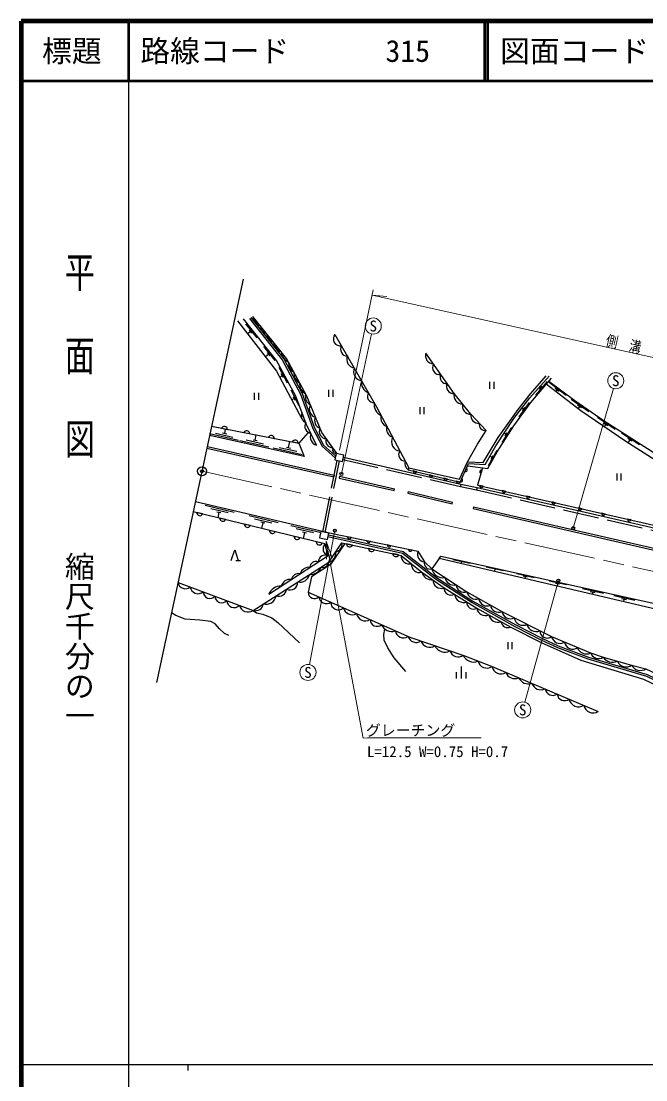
# Model space of a CAD drawing. Units: millimetres at full size, sheet at 1:1000; details may follow other scales. Extents: x 40000 to 680000, y 20000 to 380000.
# Drawn here: x 40000 to 144845, y 202409 to 380000 of the extents above; entities that cross this region are included whole.
import ezdxf
from ezdxf.enums import TextEntityAlignment as Align

# ---------------------------------------------------------------- set-up
doc = ezdxf.new("R2010")
doc.units = ezdxf.units.MM
doc.header["$LTSCALE"] = 1000
doc.header["$PDMODE"] = 32
doc.header["$PDSIZE"] = 500
doc.linetypes.add('CHAIN', pattern=[18.5, 12, -1.5, 3.5, -1.5])
doc.linetypes.add('DASHED', pattern=[7.5, 6, -1.5])
for name, color, linetype, lineweight in [('M-BGD', 7, 'Continuous', 25), ('M-BMK', 2, 'CHAIN', 13), ('M-BMK-OTRS', 5, 'Continuous', 25), ('M-BMK-SRVR', 3, 'Continuous', 25), ('M-STR-HTXT', 7, 'Continuous', 13), ('M-STR-STRC', 7, 'Continuous', 25), ('M-TTL', 2, 'Continuous', 140), ('M-TTL-BAND', 7, 'Continuous', 25), ('M-TTL-LINE', 7, 'Continuous', 50)]:
    doc.layers.add(name, color=color, linetype=linetype, lineweight=lineweight)
doc.layers.add('M-OTRS', color=6, linetype='Continuous')
doc.layers.add('M-TTL-TXT', color=7, linetype='Continuous')
doc.styles.add('@ＭＳ ゴシック', font='')
doc.styles.add('ＭＳ ゴシック', font='')
doc.styles.get('@ＭＳ ゴシック').set_extended_font_data('@MS Gothic')
doc.styles.get('ＭＳ ゴシック').set_extended_font_data('MS Gothic')

# ---------------------------------------------------------------- blocks, each defined once
blk = doc.blocks.new('open_arrow')
at = {"color": 0, "linetype": 'Continuous', "lineweight": -2}
blk.add_lwpolyline([(7.5, 1.25), (0, 0), (7.5, -1.25)], dxfattribs=at)

msp = doc.modelspace()

# ---------------------------------------------------------------- linework, layer by layer
at = {"layer": 'M-BGD'}
for p, q in [((79596, 326898), (77729, 329247)), ((78522, 327961), (78014, 327557)), ((78739, 327687), (78304, 328235)), ((82622, 323089), (80756, 325438)), ((81548, 324152), (80987, 323706)), ((81766, 323878), (81330, 324426)), ((84697, 319271), (83278, 321914)), ((83829, 320507), (83399, 320276)), ((83994, 320199), (83663, 320816)), ((86676, 315435), (85333, 318117)), ((91608, 318137), (91608, 316964)), ((92308, 318137), (92308, 316964)), ((118610, 319476), (118610, 318303)), ((119310, 319476), (119310, 318303)), ((126373, 317255), (128328, 319530)), ((127009, 318225), (127465, 318756)), ((127237, 318490), (127024, 318673)), ((131488, 317199), (128609, 319361)), ((130277, 317884), (129605, 318388)), ((129941, 318136), (129736, 317863)), ((79132, 317677), (79132, 316503)), ((79832, 317677), (79832, 316503)), ((85844, 316695), (85425, 316486)), ((86000, 316382), (85687, 317008)), ((135299, 314487), (132337, 316534)), ((106888, 315251), (106888, 314077)), ((107588, 315251), (107588, 314077)), ((123583, 313602), (125339, 316035)), ((124339, 314906), (124056, 315110)), ((124134, 314622), (124544, 315190)), ((134061, 315124), (133370, 315601)), ((133716, 315363), (133473, 315012)), ((139696, 311494), (136714, 313511)), ((138452, 312118), (137756, 312589)), ((71585, 310821), (76464, 309727)), ((72627, 310895), (75554, 310238)), ((73644, 311715), (74616, 311527)), ((73815, 310936), (74498, 310783)), ((74156, 310859), (74319, 311585)), ((77370, 310997), (78343, 310810)), ((88188, 311020), (86580, 309224)), ((120728, 309319), (122343, 311847)), ((121409, 310664), (121051, 310893)), ((121221, 310369), (121598, 310959)), ((138104, 312353), (137851, 311979)), ((143780, 308938), (140747, 310877)), ((76702, 309674), (81580, 308580)), ((77743, 309748), (80670, 309091)), ((78931, 309789), (79614, 309636)), ((79272, 309712), (79470, 310593)), ((81516, 310199), (82489, 310011)), ((84850, 308461), (85086, 309511)), ((85516, 309428), (86489, 309241)), ((142520, 309530), (141812, 309982)), ((142166, 309756), (141850, 309261)), ((71187, 308378), (92482, 303570)), ((71250, 308671), (92548, 303863)), ((82280, 308423), (87159, 307329)), ((83321, 308497), (86248, 307840)), ((84509, 308538), (85192, 308385)), ((118432, 305440), (119904, 308054)), ((94095, 306858), (113805, 302318)), ((119037, 306821), (118668, 307029)), ((118866, 306516), (119209, 307126)), ((92548, 303863), (92482, 303570)), ((106387, 304396), (105778, 304541)), ((109073, 303756), (108464, 303901)), ((114735, 305025), (114477, 304455)), ((117160, 304132), (117335, 304732)), ((139962, 304119), (139962, 302945)), ((140662, 304119), (140662, 302945)), ((93442, 303657), (93375, 303365)), ((93375, 303365), (102608, 301248)), ((93442, 303657), (102675, 301540)), ((111537, 303169), (110928, 303314)), ((113642, 302668), (113033, 302813)), ((113946, 303282), (113688, 302711)), ((113805, 302318), (113715, 301929)), ((117557, 301972), (116947, 302111)), ((102608, 301248), (102675, 301540)), ((104953, 301089), (104884, 300797)), ((104884, 300797), (112333, 299027)), ((104953, 301089), (112402, 299319)), ((116518, 301750), (116429, 301360)), ((116518, 301750), (165466, 290568)), ((121328, 301114), (120717, 301253)), ((125413, 300184), (124803, 300323)), ((75770, 297591), (70902, 298733)), ((112333, 299027), (112402, 299319)), ((115928, 298542), (115861, 298249)), ((115928, 298542), (162824, 287758)), ((129671, 299215), (129061, 299354)), ((70435, 297335), (69473, 297571)), ((74728, 297527), (71807, 298212)), ((73540, 297498), (72858, 297658)), ((73199, 297578), (72995, 296707)), ((74296, 296389), (73334, 296624)), ((83119, 295867), (78251, 297009)), ((115861, 298249), (162757, 287466)), ((134137, 298198), (133527, 298337)), ((137998, 297320), (137388, 297458)), ((78449, 295371), (77487, 295607)), ((82076, 295803), (79156, 296488)), ((80888, 295774), (80207, 295934)), ((80548, 295854), (80326, 294911)), ((90128, 294222), (85260, 295364)), ((89086, 294159), (86165, 294844)), ((142381, 296322), (141770, 296461)), ((82629, 294346), (81667, 294582)), ((86777, 293330), (85815, 293566)), ((87898, 294129), (87216, 294289)), ((87557, 294209), (87319, 293197)), ((95395, 293382), (94783, 293509)), ((90503, 292417), (89541, 292653)), ((95600, 292104), (94630, 292308)), ((98630, 292713), (98018, 292840)), ((99293, 291327), (98323, 291531)), ((102050, 292006), (101438, 292132)), ((105614, 291268), (105002, 291395)), ((76045, 289512), (76797, 289512)), ((103348, 290473), (102378, 290677)), ((115357, 289012), (112427, 289661)), ((113892, 289336), (113827, 289044)), ((120976, 287769), (118047, 288417)), ((119511, 288093), (119447, 287800)), ((126095, 286636), (123166, 287284)), ((124940, 286738), (124256, 286889)), ((124598, 286814), (124528, 286497)), ((131525, 285434), (128596, 286083)), ((130370, 285536), (129687, 285688)), ((130028, 285612), (129944, 285229)), ((137728, 284000), (134213, 284778)), ((136335, 284094), (135515, 284275)), ((135925, 284184), (135850, 283846)), ((142979, 282838), (139464, 283616)), ((141587, 282932), (140766, 283113)), ((141177, 283022), (141087, 282619)), ((121663, 275815), (121663, 274641)), ((122363, 275815), (122363, 274641)), ((113881, 269755), (113881, 271748)), ((113081, 269755), (113081, 270800)), ((114681, 269755), (114681, 270800))]:
    msp.add_line(p, q, dxfattribs=at)
at = {"layer": 'M-BGD', "linetype": 'DASHED'}
for p, q in [((90639, 294333), (93039, 306311)), ((91031, 294249), (93430, 306228)), ((94011, 306467), (113715, 301929)), ((113715, 301929), (116429, 301360)), ((113805, 302318), (116518, 301750)), ((116429, 301360), (165373, 290179))]:
    msp.add_line(p, q, dxfattribs=at)
at = {"layer": 'M-BGD'}
for points in [[(93030, 307428), (90449, 311027), (87923, 317121), (84545, 323397), (78864, 330460)], [(76321, 329749), (82868, 321270), (87120, 313315)], [(89581, 308894), (87854, 312450), (86084, 317069), (82848, 323095), (77299, 330079)], [(78317, 330112), (83822, 323164), (86885, 317409), (88964, 311672), (90519, 308698), (92705, 306735)], [(78552, 330298), (84074, 323329), (87160, 317532), (89239, 311793), (90760, 308885), (92777, 307074)], [(92669, 327466), (99667, 315328), (105040, 305085), (113577, 303155), (114885, 306070), (116607, 309042), (118043, 311325), (115493, 314059), (112689, 317543), (107902, 324327)], [(105040, 305085), (104952, 304738), (113666, 302662), (115077, 305780), (117884, 305623), (119644, 308779), (122686, 313351), (125395, 316829), (128610, 320467)], [(114885, 306070), (117535, 305963), (120086, 310146), (123428, 314856), (125506, 317478), (128129, 320523)], [(114909, 305410), (118333, 304958), (119919, 307776), (122682, 312098), (125530, 316044), (129011, 320094)], [(117436, 305077), (116593, 302192), (165940, 290960), (167408, 293078), (169075, 294005), (160765, 299694), (154069, 302028), (150080, 304021), (141510, 309478), (133953, 314646), (128140, 319081)], [(128588, 319602), (132909, 316358), (137850, 312943), (150548, 304823), (155804, 302354), (162431, 300215), (167063, 297007), (171311, 294600), (175405, 298203)], [(71973, 312036), (86580, 309224), (87490, 306947), (71643, 310500)], [(69263, 299426), (92243, 294034), (106580, 291069), (107683, 289311), (108907, 288144), (114810, 284249), (120773, 280896), (129014, 276750), (135554, 274020), (137693, 273293), (142453, 271976), (144844, 271375), (153260, 267413), (159202, 264508), (161427, 263581), (165300, 261764), (167533, 261116), (174933, 273794), (173441, 275042), (110142, 289866), (108907, 288144)], [(81556, 283856), (91503, 290351), (90956, 292306), (68895, 297712)], [(91495, 293560), (103992, 290756), (109532, 286429), (115671, 282455), (122871, 278458), (127353, 276183), (130026, 274937), (135120, 273008), (144947, 270103), (159667, 263101), (164457, 261169), (171076, 259441), (187802, 253555), (199993, 251266)], [(91558, 293854), (104124, 291034), (109706, 286674), (115826, 282713), (123012, 278723), (127484, 276452), (130143, 275214), (135216, 273292), (145055, 270384), (159788, 263376), (164551, 261454), (171164, 259729), (187880, 253845), (200049, 251561)], [(66347, 285853), (78937, 281150), (91643, 289244), (93845, 292473), (103770, 290384), (107253, 287586), (110973, 284962), (116453, 281544), (122166, 278371), (127291, 275753), (133960, 272784), (144461, 269593), (157881, 263167), (164252, 260450), (170172, 258752), (187093, 252968), (199678, 250677)], [(75258, 289512), (75840, 291294), (76422, 289512)], [(94350, 292367), (91913, 288839), (88754, 286761), (88190, 284205), (105238, 276662), (114305, 273593), (119036, 271738), (136850, 264213)], [(110142, 289866), (110445, 290253), (176166, 275710), (178391, 273663), (175735, 266105), (175930, 264919), (174593, 258924), (187941, 254365), (200251, 251980)], [(74836, 276971), (74147, 277292), (73312, 278070), (72557, 278929), (71820, 279318), (70004, 279513), (67526, 279696), (65948, 280325), (65253, 280760)], [(78937, 281150), (79513, 280759), (80568, 280545), (82087, 279893), (83092, 279140), (86721, 275688)], [(104549, 270888), (102628, 273202), (101517, 274854), (100949, 276187), (100893, 277106), (101062, 278006)]]:
    msp.add_lwpolyline(points, dxfattribs=at)
for points in [[(92633, 306398), (93937, 306120), (94165, 307186), (92861, 307464)], [(90084, 293336), (91388, 293058), (91616, 294124), (90311, 294403)]]:
    msp.add_lwpolyline(points, close=True, dxfattribs=at)
for centre, radius, start, end in [((81339, 331138), 2566, 195.33304, 242.29007), ((81588, 328984), 1447, 184.64805, 252.97506), ((83123, 327995), 1999, 191.39974, 246.22336), ((93580, 326710), 1184, 140.31262, 279.61267), ((84571, 326628), 2300, 191.58361, 246.03949), ((94717, 324951), 1110, 147.77966, 272.14563), ((85936, 324872), 2325, 188.55942, 242.45271), ((96105, 323274), 1462, 157.1399, 262.78538), ((109290, 323936), 1442, 164.29426, 266.13071), ((86826, 322756), 1966, 178.39159, 238.19593), ((97245, 321192), 1466, 154.46419, 265.4611), ((110240, 321916), 1198, 150.9701, 279.45489), ((87580, 320899), 1800, 174.0548, 242.53273), ((98909, 319390), 1812, 169.19426, 250.73102), ((111329, 320241), 1019, 151.0767, 279.34832), ((88590, 319121), 1849, 174.39317, 242.19435), ((112549, 318712), 1177, 153.58173, 276.84327), ((89465, 317119), 1776, 168.09528, 239.23585), ((99180, 317073), 1060, 145.08554, 274.83973), ((114001, 317164), 1366, 163.87623, 273.77222), ((89699, 314894), 1339, 148.561, 256.46221), ((101168, 315653), 1933, 169.18427, 247.66279), ((115462, 315470), 1411, 166.40904, 271.23943), ((88250, 313777), 1220, 154.7305, 247.20303), ((88819, 312047), 1205, 149.86067, 260.85603), ((90571, 312996), 1328, 153.27997, 251.74323), ((101795, 313413), 1435, 161.61801, 253.74784), ((116767, 313847), 1292, 170.52391, 275.50377), ((117892, 312339), 1026, 167.5203, 278.50737), ((74112, 311525), 505, 0.27131, 157.9295), ((77838, 310807), 505, 0.27131, 157.9295), ((89945, 310283), 1437, 156.48434, 255.30431), ((91287, 311199), 1252, 154.66922, 267.02728), ((102755, 311584), 1435, 161.61801, 253.74784), ((81984, 310009), 505, 0.27131, 157.9295), ((85984, 309239), 505, 0.27131, 157.9295), ((92187, 309539), 1048, 156.99621, 274.30706), ((103703, 309450), 1547, 150.72482, 264.64103), ((93013, 308239), 790, 161.19073, 258.83851), ((104437, 307278), 1083, 144.26754, 271.09831), ((105680, 305797), 1285, 161.97288, 235.48576), ((106095, 304522), 318, 176.49178, 336.70952), ((108781, 303882), 318, 176.49178, 336.70952), ((114556, 304762), 318, 255.54409, 55.76182), ((117300, 304417), 318, 83.59919, 243.81693), ((111245, 303295), 318, 176.49178, 336.70952), ((113350, 302793), 318, 176.49178, 336.70952), ((113767, 303019), 318, 255.54409, 55.76182), ((117264, 302095), 318, 177.06883, 337.28656), ((121035, 301237), 318, 177.06883, 337.28656), ((125120, 300307), 318, 177.06883, 337.28656), ((129378, 299338), 318, 177.06883, 337.28656), ((69977, 297548), 505, 177.40109, 335.05928), ((73838, 296601), 505, 177.40109, 335.05928), ((133844, 298321), 318, 177.06883, 337.28656), ((137705, 297442), 318, 177.06883, 337.28656), ((77991, 295584), 505, 177.40109, 335.05928), ((142088, 296445), 318, 177.06883, 337.28656), ((82171, 294559), 505, 177.40109, 335.05928), ((86319, 293543), 505, 177.40109, 335.05928), ((95100, 293499), 318, 178.20393, 338.42166), ((90045, 292630), 505, 177.40109, 335.05928), ((91891, 291513), 1226, 139.72213, 251.5478), ((92483, 292275), 1377, 283.14225, 8.28068), ((95135, 292302), 505, 179.28591, 336.9441), ((98335, 292830), 318, 178.20393, 338.42166), ((98828, 291524), 505, 179.28591, 336.9441), ((101755, 292122), 318, 178.20393, 338.42166), ((105319, 291385), 318, 178.20393, 338.42166), ((91027, 289277), 1174, 66.06353, 180.21557), ((91246, 290752), 1560, 284.73368, 6.68926), ((102883, 290671), 505, 179.28591, 336.9441), ((105195, 290374), 1425, 179.58542, 282.83763), ((107793, 290605), 1299, 159.11375, 265.13047), ((88261, 286912), 1472, 81.9127, 164.3664), ((88526, 289108), 1950, 265.62149, 339.36874), ((89433, 288404), 965, 64.17655, 182.10254), ((90649, 289379), 1004, 252.73204, 352.25821), ((106824, 288834), 1321, 173.45869, 288.96434), ((108613, 289061), 963, 164.97646, 287.74598), ((110766, 288545), 1902, 192.17371, 280.98526), ((85070, 284900), 1444, 79.60999, 166.66911), ((85168, 285859), 1266, 242.02168, 2.96857), ((86612, 286011), 1318, 79.86299, 166.41612), ((86799, 287495), 1612, 256.84186, 348.14836), ((108925, 287982), 1719, 193.34756, 276.27374), ((110557, 286281), 1444, 180.26769, 286.69276), ((112589, 286887), 1476, 188.16009, 284.99889), ((67549, 285994), 1210, 186.71279, 312.32536), ((69695, 285297), 1346, 188.43252, 310.60564), ((71674, 284255), 1103, 178.95979, 320.07837), ((83556, 283097), 2139, 87.06442, 159.21468), ((83213, 284907), 1371, 251.92226, 353.06798), ((89249, 284197), 1059, 179.56627, 312.69947), ((112159, 284898), 1188, 176.88871, 299.20041), ((114410, 285642), 1449, 187.12722, 286.03176), ((116336, 284605), 1567, 193.13984, 288.17341), ((73676, 283583), 1156, 181.77467, 317.2635), ((75743, 282860), 1220, 182.92398, 316.11416), ((81079, 283914), 1737, 255.30413, 349.68612), ((91231, 283569), 1273, 186.75901, 305.50675), ((93232, 282516), 1262, 179.26508, 313.00067), ((114288, 284051), 1561, 187.00062, 289.08849), ((115871, 282454), 1080, 173.49622, 302.59289), ((118184, 283263), 1368, 186.16817, 295.14507), ((78079, 282383), 1502, 194.19725, 304.8409), ((79306, 282448), 1350, 254.13064, 350.85959), ((95559, 281927), 1503, 192.83492, 299.43082), ((97772, 280891), 1500, 190.49138, 301.77437), ((117911, 281758), 1474, 188.33605, 293.57563), ((120123, 282205), 1369, 187.55055, 293.76269), ((122121, 281212), 1470, 190.21776, 296.10723), ((99737, 279650), 1176, 181.62871, 310.63704), ((120001, 280681), 1524, 190.37702, 291.53466), ((121680, 279388), 1127, 186.3499, 295.56178), ((124221, 280134), 1474, 189.43783, 297.14173), ((126408, 279153), 1550, 192.28385, 294.2957), ((102175, 279419), 1799, 201.5837, 290.68205), ((104167, 277926), 1369, 187.98308, 304.28268), ((128280, 277742), 1234, 180.08943, 306.49012), ((106305, 277203), 1426, 196.59267, 304.53317), ((108553, 276469), 1506, 197.03086, 305.56322), ((130442, 277092), 1469, 193.46599, 301.22375), ((132559, 276021), 1368, 187.77977, 306.90996), ((111074, 275932), 1784, 202.70694, 299.88714), ((113353, 274812), 1453, 197.04312, 305.55095), ((115902, 274348), 1850, 202.87258, 294.53894), ((134842, 275373), 1528, 196.93986, 297.74987), ((136917, 274520), 1452, 200.12241, 302.32673), ((118180, 273035), 1554, 193.75323, 303.42825), ((120500, 271975), 1483, 189.18307, 305.01826), ((139266, 274348), 1894, 213.85608, 295.21637), ((141520, 273234), 1566, 202.51247, 306.55998), ((143915, 272734), 1646, 207.39991, 304.3833), ((122824, 271258), 1554, 198.69315, 295.5082), ((125164, 270698), 1872, 206.76577, 287.43556), ((127279, 269499), 1662, 200.67034, 293.53099), ((129232, 268206), 1310, 190.13891, 304.06243), ((131216, 267277), 1260, 187.12459, 307.07674), ((133567, 266607), 1626, 191.87585, 302.32548), ((135987, 265538), 1580, 191.13319, 303.06812)]:
    msp.add_arc(centre, radius, start, end, dxfattribs=at)
at = {"layer": 'M-BMK'}
msp.add_lwpolyline([(70353, 304499), (167695, 282931), (182288, 279625), (199890, 276352), (212407, 274540), (218034, 273869), (225974, 273406), (235590, 273388), (250409, 274500), (257454, 275490), (263595, 276652), (267354, 277642), (278826, 280633), (298452, 286739)], dxfattribs=at)
at = {"layer": 'M-BMK-OTRS'}
msp.add_line((77277, 336725), (62741, 269068), dxfattribs=at)
at = {"layer": 'M-BMK-SRVR'}
msp.add_circle((70353, 304499), 750, dxfattribs=at)
at = {"layer": 'M-OTRS'}
msp.add_point((70353, 304499), dxfattribs=at)
at = {"layer": 'M-STR-HTXT'}
for p, q in [((93436, 308057), (99095, 334953)), ((98900, 334023), (101347, 333830)), ((93748, 304042), (98812, 327538)), ((132659, 294962), (139423, 318389)), ((92646, 294539), (88391, 272076)), ((130166, 286170), (124536, 265769))]:
    msp.add_line(p, q, dxfattribs=at)
for points in [[(98900, 334023), (175348, 317084), (189357, 313911), (190044, 313783)], [(91167, 292796), (97402, 259729), (98111, 259754), (117234, 259754)]]:
    msp.add_lwpolyline(points, dxfattribs=at)
for centre in [(99096, 328858), (139797, 319686), (88139, 270749), (124176, 264467)]:
    msp.add_circle(centre, 1350, dxfattribs=at)
at = {"layer": 'M-STR-STRC'}
for centre in [(93748, 304042), (132659, 294962), (92646, 294539), (130166, 286170)]:
    msp.add_circle(centre, 250, dxfattribs=at)
at = {"layer": 'M-TTL'}
for p, q in [((40000, 380000), (40000, 20000)), ((680000, 380000), (40000, 380000))]:
    msp.add_line(p, q, dxfattribs=at)
at = {"layer": 'M-TTL-BAND'}
for p, q in [((58000, 370000), (58000, 20000)), ((40000, 205000), (579000, 205000)), ((68000, 205000), (68000, 204000))]:
    msp.add_line(p, q, dxfattribs=at)
at = {"layer": 'M-TTL-LINE'}
for p, q in [((58000, 380000), (58000, 370000)), ((117750, 380000), (117750, 370000)), ((118250, 380000), (118250, 370000)), ((40000, 370000), (680000, 370000))]:
    msp.add_line(p, q, dxfattribs=at)

# ---------------------------------------------------------------- block references
at = {"layer": 'M-STR-HTXT', "xscale": 400, "yscale": 400, "rotation": 280.7}
msp.add_blockref('open_arrow', (91167, 292796), dxfattribs=at)

# ---------------------------------------------------------------- texts
at = {"layer": 'M-STR-HTXT', "style": 'ＭＳ ゴシック'}
for p in [(99096, 328858), (139797, 319686), (88139, 270749), (124176, 264467)]:
    msp.add_text('S', height=1833, dxfattribs=at).set_placement(p, align=Align.MIDDLE_CENTER)
at = {"layer": 'M-STR-HTXT', "style": 'ＭＳ ゴシック', "width": 0.8}
msp.add_text('側\u3000溝\u3000L=92.0', height=1833, rotation=347.507, dxfattribs=at).set_placement((144701, 323555), align=Align.BOTTOM_CENTER)
at = {"layer": 'M-STR-HTXT', "style": 'ＭＳ ゴシック'}
for s, p in [('グレーチング', (97856, 261033)), ('L=12.5 W=0.75 H=0.7', (98046, 257464))]:
    msp.add_text(s, height=1833, dxfattribs=at).set_placement(p, align=Align.MIDDLE_LEFT)
at = {"layer": 'M-TTL-BAND', "style": '@ＭＳ ゴシック', "width": 1.4}
msp.add_text('平  面  図', height=3666, rotation=270, dxfattribs=at).set_placement((49777, 306475), align=Align.MIDDLE_RIGHT)
at = {"layer": 'M-TTL-BAND', "style": '@ＭＳ ゴシック'}
msp.add_text('縮尺千分の一', height=3666, rotation=270, dxfattribs=at).set_placement((49777, 261030), align=Align.MIDDLE_RIGHT)
at = {"layer": 'M-TTL-TXT', "style": 'ＭＳ ゴシック'}
msp.add_text('標題', height=3666, dxfattribs=at).set_placement((48500, 375000), align=Align.MIDDLE_CENTER)
for s, p in [('路線コード', (60000, 375000)), ('315', (101142, 375000)), ('図面コード', (120380, 375000))]:
    msp.add_text(s, height=3666, dxfattribs=at).set_placement(p, align=Align.MIDDLE_LEFT)

doc.saveas('drawing.dxf')
